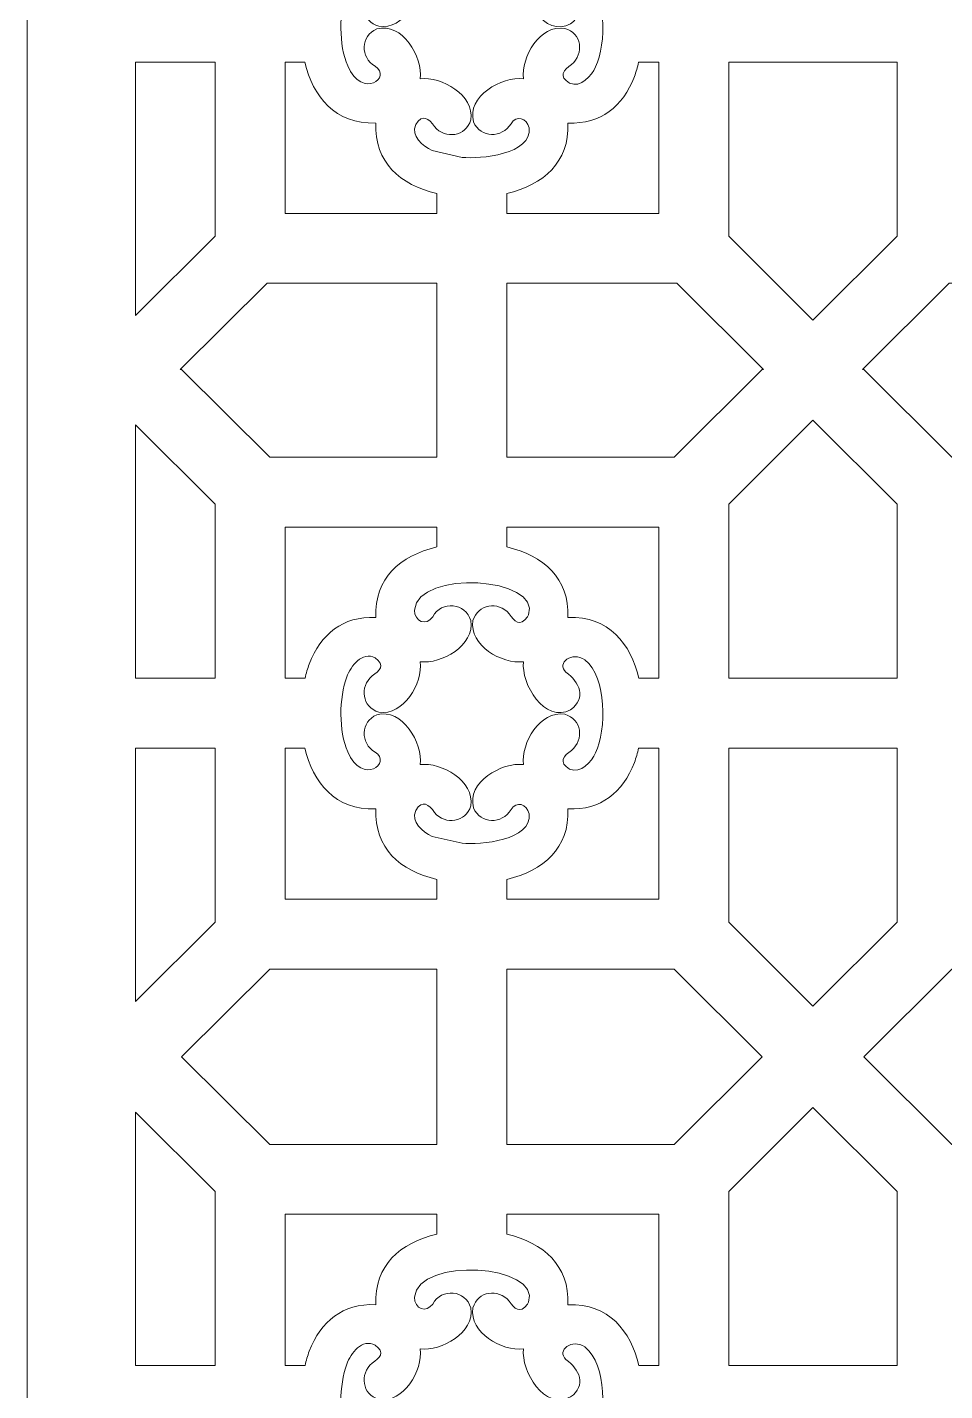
# Model space of a CAD drawing. Header units: centimetres. Extents: x 10.4 to 27.5, y -2.2 to 9.5.
# Drawn here: x 10.447 to 12.87, y 0.943 to 4.547 of the extents above; entities that cross this region are included whole.
import ezdxf

# ---------------------------------------------------------------- set-up
doc = ezdxf.new("R2010")
doc.units = ezdxf.units.CM
doc.header["$MEASUREMENT"] = 0
doc.layers.add('layer 1', color=7, linetype='Continuous')

msp = doc.modelspace()

# ---------------------------------------------------------------- linework, layer by layer
at = {"layer": 'layer 1', "color": 7, "lineweight": 9}
for points, knots in [([(10.44674, 9.5), (10.44674, 9.5), (16.39673, 9.5), (16.39673, 9.5), (16.39673, 9.5), (16.39673, 9.5), (16.39673, -2.11668), (16.39673, -2.11668), (16.39673, -2.11668), (16.39673, -2.11668), (10.44674, -2.11668), (10.44674, -2.11668), (10.44674, -2.11668), (10.44674, -2.11668), (10.44674, 9.5), (10.44674, 9.5)], [0, 0, 0, 0, 0.2, 0.2, 0.2, 0.2, 0.4, 0.4, 0.4, 0.4, 0.6, 0.6, 0.6, 0.6, 1, 1, 1, 1]), ([(11.29047, 4.6427), (11.29047, 4.6427), (11.29047, 4.6427), (11.29047, 4.6427), (11.29047, 4.6427), (11.27004, 4.58719), (11.26896, 4.49936), (11.29298, 4.44483), (11.29298, 4.44483), (11.33269, 4.35471), (11.41101, 4.41595), (11.36538, 4.44366), (11.36538, 4.44366), (11.32629, 4.46739), (11.32592, 4.52434), (11.37013, 4.5424), (11.37013, 4.5424), (11.43763, 4.5615), (11.4917, 4.46723), (11.48459, 4.41087), (11.48459, 4.41087), (11.54026, 4.4179), (11.62915, 4.36713), (11.61809, 4.30224), (11.61809, 4.30224), (11.60548, 4.25801), (11.55132, 4.24999), (11.52216, 4.28449), (11.52216, 4.28449), (11.50812, 4.30512), (11.49044, 4.31973), (11.47279, 4.28965), (11.47279, 4.28965), (11.45879, 4.25937), (11.49237, 4.23268), (11.51571, 4.22122), (11.51571, 4.22122), (11.51571, 4.22122), (11.59561, 4.20299), (11.59561, 4.20299), (11.59561, 4.20299), (11.64252, 4.19811), (11.78081, 4.21079), (11.77221, 4.28079), (11.77221, 4.28079), (11.76611, 4.30698), (11.73889, 4.31569), (11.72446, 4.29203), (11.72446, 4.29203), (11.70061, 4.25287), (11.64339, 4.25296), (11.62543, 4.2968), (11.62543, 4.2968), (11.60625, 4.36394), (11.70091, 4.41818), (11.75735, 4.41087), (11.75735, 4.41087), (11.75029, 4.46764), (11.80129, 4.55497), (11.86632, 4.54394), (11.86632, 4.54394), (11.91068, 4.53139), (11.91874, 4.47738), (11.88413, 4.44835), (11.88413, 4.44835), (11.86344, 4.43433), (11.84881, 4.41672), (11.87896, 4.39911), (11.87896, 4.39911), (11.90901, 4.38531), (11.93688, 4.41895), (11.94761, 4.44192), (11.94761, 4.44192), (11.97632, 4.50341), (11.97827, 4.64003), (11.91925, 4.68815), (11.91925, 4.68815), (11.88593, 4.71075), (11.84358, 4.68), (11.86941, 4.65487), (11.86941, 4.65487), (11.90543, 4.6304), (11.92415, 4.58584), (11.88186, 4.55605), (11.88186, 4.55605), (11.81318, 4.5185), (11.75025, 4.62507), (11.75735, 4.68279), (11.75735, 4.68279), (11.7004, 4.67583), (11.61282, 4.72649), (11.62385, 4.79141), (11.62385, 4.79141), (11.63648, 4.83565), (11.69064, 4.84369), (11.71977, 4.80917), (11.71977, 4.80917), (11.73312, 4.78955), (11.74804, 4.77437), (11.76757, 4.80133), (11.76757, 4.80133), (11.76757, 4.80133), (11.77047, 4.80685), (11.77047, 4.80685), (11.77047, 4.80685), (11.80464, 4.90596), (11.47934, 4.928), (11.46928, 4.81942), (11.46928, 4.81942), (11.46975, 4.78893), (11.50001, 4.77606), (11.51747, 4.80163), (11.51747, 4.80163), (11.54072, 4.84486), (11.60471, 4.83833), (11.61809, 4.79142), (11.61809, 4.79142), (11.62917, 4.72637), (11.54061, 4.6759), (11.48459, 4.68279), (11.48459, 4.68279), (11.49183, 4.62608), (11.44056, 4.53873), (11.37562, 4.54972), (11.37562, 4.54972), (11.33126, 4.5623), (11.32317, 4.61629), (11.35782, 4.64532), (11.35782, 4.64532), (11.37747, 4.65865), (11.39273, 4.6735), (11.36567, 4.69298), (11.36567, 4.69298), (11.33074, 4.71117), (11.30192, 4.67152), (11.29047, 4.6427)], [0, 0, 0, 0, 0.0285714, 0.0285714, 0.0285714, 0.0285714, 0.0571429, 0.0571429, 0.0571429, 0.0571429, 0.0857143, 0.0857143, 0.0857143, 0.0857143, 0.1142857, 0.1142857, 0.1142857, 0.1142857, 0.1428571, 0.1428571, 0.1428571, 0.1428571, 0.1714286, 0.1714286, 0.1714286, 0.1714286, 0.2, 0.2, 0.2, 0.2, 0.2285714, 0.2285714, 0.2285714, 0.2285714, 0.2571429, 0.2571429, 0.2571429, 0.2571429, 0.2857143, 0.2857143, 0.2857143, 0.2857143, 0.3142857, 0.3142857, 0.3142857, 0.3142857, 0.3428571, 0.3428571, 0.3428571, 0.3428571, 0.3714286, 0.3714286, 0.3714286, 0.3714286, 0.4, 0.4, 0.4, 0.4, 0.4285714, 0.4285714, 0.4285714, 0.4285714, 0.4571429, 0.4571429, 0.4571429, 0.4571429, 0.4857143, 0.4857143, 0.4857143, 0.4857143, 0.5142857, 0.5142857, 0.5142857, 0.5142857, 0.5428571, 0.5428571, 0.5428571, 0.5428571, 0.5714286, 0.5714286, 0.5714286, 0.5714286, 0.6, 0.6, 0.6, 0.6, 0.6285714, 0.6285714, 0.6285714, 0.6285714, 0.6571429, 0.6571429, 0.6571429, 0.6571429, 0.6857143, 0.6857143, 0.6857143, 0.6857143, 0.7142857, 0.7142857, 0.7142857, 0.7142857, 0.7428571, 0.7428571, 0.7428571, 0.7428571, 0.7714286, 0.7714286, 0.7714286, 0.7714286, 0.8, 0.8, 0.8, 0.8, 0.8285714, 0.8285714, 0.8285714, 0.8285714, 0.8571429, 0.8571429, 0.8571429, 0.8571429, 0.8857143, 0.8857143, 0.8857143, 0.8857143, 0.9142857, 0.9142857, 0.9142857, 0.9142857, 0.9428571, 0.9428571, 0.9428571, 0.9428571, 1, 1, 1, 1]), ([(10.73234, 3.78475), (10.73234, 3.78475), (10.73234, 3.78475), (10.73234, 3.78475), (10.73234, 3.78475), (10.73234, 3.78475), (10.9426, 3.99436), (10.9426, 3.99436), (10.9426, 3.99436), (10.9426, 3.99436), (10.9426, 4.4546), (10.9426, 4.4546), (10.9426, 4.4546), (10.9426, 4.4546), (10.73234, 4.4546), (10.73234, 4.4546), (10.73234, 4.4546), (10.73234, 4.4546), (10.73234, 3.78475), (10.73234, 3.78475)], [0, 0, 0, 0, 0.1666667, 0.1666667, 0.1666667, 0.1666667, 0.3333333, 0.3333333, 0.3333333, 0.3333333, 0.5, 0.5, 0.5, 0.5, 0.6666667, 0.6666667, 0.6666667, 0.6666667, 1, 1, 1, 1]), ([(11.12761, 4.4546), (11.12761, 4.4546), (11.12761, 4.4546), (11.12761, 4.4546), (11.12761, 4.4546), (11.12761, 4.4546), (11.18006, 4.4546), (11.18006, 4.4546), (11.18006, 4.4546), (11.20152, 4.36386), (11.259, 4.28994), (11.36711, 4.29378), (11.36711, 4.29378), (11.3634, 4.18971), (11.43124, 4.13051), (11.52848, 4.10749), (11.52848, 4.10749), (11.52848, 4.10749), (11.52848, 4.05498), (11.52848, 4.05498), (11.52848, 4.05498), (11.52848, 4.05498), (11.12761, 4.05498), (11.12761, 4.05498), (11.12761, 4.05498), (11.12761, 4.05498), (11.12761, 4.4546), (11.12761, 4.4546)], [0, 0, 0, 0, 0.125, 0.125, 0.125, 0.125, 0.25, 0.25, 0.25, 0.25, 0.375, 0.375, 0.375, 0.375, 0.5, 0.5, 0.5, 0.5, 0.625, 0.625, 0.625, 0.625, 0.75, 0.75, 0.75, 0.75, 1, 1, 1, 1]), ([(12.06142, 4.4546), (12.06142, 4.4546), (12.06142, 4.4546), (12.06142, 4.4546), (12.06142, 4.4546), (12.06142, 4.4546), (12.11439, 4.4546), (12.11439, 4.4546), (12.11439, 4.4546), (12.11439, 4.4546), (12.11439, 4.05498), (12.11439, 4.05498), (12.11439, 4.05498), (12.11439, 4.05498), (11.7135, 4.05498), (11.7135, 4.05498), (11.7135, 4.05498), (11.7135, 4.05498), (11.7135, 4.10741), (11.7135, 4.10741), (11.7135, 4.10741), (11.81068, 4.13105), (11.87859, 4.18943), (11.87482, 4.29378), (11.87482, 4.29378), (11.96278, 4.29066), (12.01882, 4.33673), (12.0505, 4.41672), (12.0505, 4.41672), (12.05473, 4.42868), (12.05837, 4.44138), (12.06142, 4.4546)], [0, 0, 0, 0, 0.1111111, 0.1111111, 0.1111111, 0.1111111, 0.2222222, 0.2222222, 0.2222222, 0.2222222, 0.3333333, 0.3333333, 0.3333333, 0.3333333, 0.4444444, 0.4444444, 0.4444444, 0.4444444, 0.5555556, 0.5555556, 0.5555556, 0.5555556, 0.6666667, 0.6666667, 0.6666667, 0.6666667, 0.7777778, 0.7777778, 0.7777778, 0.7777778, 1, 1, 1, 1]), ([(12.29941, 4.4546), (12.29941, 4.4546), (12.29941, 4.4546), (12.29941, 4.4546), (12.29941, 4.4546), (12.29941, 4.4546), (12.74438, 4.4546), (12.74438, 4.4546), (12.74438, 4.4546), (12.74438, 4.4546), (12.74438, 3.99436), (12.74438, 3.99436), (12.74438, 3.99436), (12.74438, 3.99436), (12.52188, 3.77257), (12.52188, 3.77257), (12.52188, 3.77257), (12.52188, 3.77257), (12.29941, 3.99436), (12.29941, 3.99436), (12.29941, 3.99436), (12.29941, 3.99436), (12.29941, 4.4546), (12.29941, 4.4546)], [0, 0, 0, 0, 0.1428571, 0.1428571, 0.1428571, 0.1428571, 0.2857143, 0.2857143, 0.2857143, 0.2857143, 0.4285714, 0.4285714, 0.4285714, 0.4285714, 0.5714286, 0.5714286, 0.5714286, 0.5714286, 0.7142857, 0.7142857, 0.7142857, 0.7142857, 1, 1, 1, 1]), ([(10.85093, 3.64215), (10.85093, 3.64215), (10.85093, 3.64215), (10.85093, 3.64215), (10.85093, 3.64215), (10.85093, 3.64215), (10.85442, 3.64215), (10.85442, 3.64215), (10.85442, 3.64215), (10.85442, 3.64215), (11.08699, 3.4103), (11.08699, 3.4103), (11.08699, 3.4103), (11.08699, 3.4103), (11.52848, 3.4103), (11.52848, 3.4103), (11.52848, 3.4103), (11.52848, 3.4103), (11.52848, 3.64215), (11.52848, 3.64215), (11.52848, 3.64215), (11.52848, 3.64215), (11.52848, 3.87055), (11.52848, 3.87055), (11.52848, 3.87055), (11.52848, 3.87055), (11.08005, 3.87055), (11.08005, 3.87055), (11.08005, 3.87055), (11.08005, 3.87055), (10.85093, 3.64215), (10.85093, 3.64215)], [0, 0, 0, 0, 0.1111111, 0.1111111, 0.1111111, 0.1111111, 0.2222222, 0.2222222, 0.2222222, 0.2222222, 0.3333333, 0.3333333, 0.3333333, 0.3333333, 0.4444444, 0.4444444, 0.4444444, 0.4444444, 0.5555556, 0.5555556, 0.5555556, 0.5555556, 0.6666667, 0.6666667, 0.6666667, 0.6666667, 0.7777778, 0.7777778, 0.7777778, 0.7777778, 1, 1, 1, 1]), ([(12.3876, 3.64215), (12.3876, 3.64215), (12.3876, 3.64215), (12.3876, 3.64215), (12.3876, 3.64215), (12.3876, 3.64215), (12.39108, 3.64215), (12.39108, 3.64215), (12.39108, 3.64215), (12.39108, 3.64215), (12.16196, 3.87055), (12.16196, 3.87055), (12.16196, 3.87055), (12.16196, 3.87055), (11.7135, 3.87055), (11.7135, 3.87055), (11.7135, 3.87055), (11.7135, 3.87055), (11.7135, 3.64215), (11.7135, 3.64215), (11.7135, 3.64215), (11.7135, 3.64215), (11.7135, 3.4103), (11.7135, 3.4103), (11.7135, 3.4103), (11.7135, 3.4103), (12.15502, 3.4103), (12.15502, 3.4103), (12.15502, 3.4103), (12.15502, 3.4103), (12.3876, 3.64215), (12.3876, 3.64215)], [0, 0, 0, 0, 0.1111111, 0.1111111, 0.1111111, 0.1111111, 0.2222222, 0.2222222, 0.2222222, 0.2222222, 0.3333333, 0.3333333, 0.3333333, 0.3333333, 0.4444444, 0.4444444, 0.4444444, 0.4444444, 0.5555556, 0.5555556, 0.5555556, 0.5555556, 0.6666667, 0.6666667, 0.6666667, 0.6666667, 0.7777778, 0.7777778, 0.7777778, 0.7777778, 1, 1, 1, 1]), ([(12.65274, 3.64215), (12.65274, 3.64215), (12.65274, 3.64215), (12.65274, 3.64215), (12.65274, 3.64215), (12.65274, 3.64215), (12.6562, 3.64215), (12.6562, 3.64215), (12.6562, 3.64215), (12.6562, 3.64215), (12.88878, 3.4103), (12.88878, 3.4103), (12.88878, 3.4103), (12.88878, 3.4103), (13.33027, 3.4103), (13.33027, 3.4103), (13.33027, 3.4103), (13.33027, 3.4103), (13.33027, 3.64215), (13.33027, 3.64215), (13.33027, 3.64215), (13.33027, 3.64215), (13.33027, 3.87055), (13.33027, 3.87055), (13.33027, 3.87055), (13.33027, 3.87055), (12.88183, 3.87055), (12.88183, 3.87055), (12.88183, 3.87055), (12.88183, 3.87055), (12.65274, 3.64215), (12.65274, 3.64215)], [0, 0, 0, 0, 0.1111111, 0.1111111, 0.1111111, 0.1111111, 0.2222222, 0.2222222, 0.2222222, 0.2222222, 0.3333333, 0.3333333, 0.3333333, 0.3333333, 0.4444444, 0.4444444, 0.4444444, 0.4444444, 0.5555556, 0.5555556, 0.5555556, 0.5555556, 0.6666667, 0.6666667, 0.6666667, 0.6666667, 0.7777778, 0.7777778, 0.7777778, 0.7777778, 1, 1, 1, 1]), ([(10.73234, 2.82622), (10.73234, 2.82622), (10.73234, 2.82622), (10.73234, 2.82622), (10.73234, 2.82622), (10.73234, 2.82622), (10.9426, 2.82622), (10.9426, 2.82622), (10.9426, 2.82622), (10.9426, 2.82622), (10.9426, 3.28647), (10.9426, 3.28647), (10.9426, 3.28647), (10.9426, 3.28647), (10.73234, 3.49608), (10.73234, 3.49608), (10.73234, 3.49608), (10.73234, 3.49608), (10.73234, 2.82622), (10.73234, 2.82622)], [0, 0, 0, 0, 0.1666667, 0.1666667, 0.1666667, 0.1666667, 0.3333333, 0.3333333, 0.3333333, 0.3333333, 0.5, 0.5, 0.5, 0.5, 0.6666667, 0.6666667, 0.6666667, 0.6666667, 1, 1, 1, 1]), ([(12.74438, 2.82622), (12.74438, 2.82622), (12.74438, 2.82622), (12.74438, 2.82622), (12.74438, 2.82622), (12.74438, 2.82622), (12.29941, 2.82622), (12.29941, 2.82622), (12.29941, 2.82622), (12.29941, 2.82622), (12.29941, 3.28647), (12.29941, 3.28647), (12.29941, 3.28647), (12.29941, 3.28647), (12.52188, 3.50827), (12.52188, 3.50827), (12.52188, 3.50827), (12.52188, 3.50827), (12.74438, 3.28647), (12.74438, 3.28647), (12.74438, 3.28647), (12.74438, 3.28647), (12.74438, 2.82622), (12.74438, 2.82622)], [0, 0, 0, 0, 0.1428571, 0.1428571, 0.1428571, 0.1428571, 0.2857143, 0.2857143, 0.2857143, 0.2857143, 0.4285714, 0.4285714, 0.4285714, 0.4285714, 0.5714286, 0.5714286, 0.5714286, 0.5714286, 0.7142857, 0.7142857, 0.7142857, 0.7142857, 1, 1, 1, 1]), ([(11.18052, 2.82622), (11.18052, 2.82622), (11.18052, 2.82622), (11.18052, 2.82622), (11.18052, 2.82622), (11.18052, 2.82622), (11.12761, 2.82622), (11.12761, 2.82622), (11.12761, 2.82622), (11.12761, 2.82622), (11.12761, 3.22585), (11.12761, 3.22585), (11.12761, 3.22585), (11.12761, 3.22585), (11.52848, 3.22585), (11.52848, 3.22585), (11.52848, 3.22585), (11.52848, 3.22585), (11.52848, 3.17344), (11.52848, 3.17344), (11.52848, 3.17344), (11.4314, 3.14982), (11.3634, 3.09133), (11.36711, 2.98705), (11.36711, 2.98705), (11.27902, 2.99021), (11.22296, 2.94394), (11.19132, 2.86379), (11.19132, 2.86379), (11.18714, 2.85196), (11.18354, 2.83936), (11.18052, 2.82622)], [0, 0, 0, 0, 0.1111111, 0.1111111, 0.1111111, 0.1111111, 0.2222222, 0.2222222, 0.2222222, 0.2222222, 0.3333333, 0.3333333, 0.3333333, 0.3333333, 0.4444444, 0.4444444, 0.4444444, 0.4444444, 0.5555556, 0.5555556, 0.5555556, 0.5555556, 0.6666667, 0.6666667, 0.6666667, 0.6666667, 0.7777778, 0.7777778, 0.7777778, 0.7777778, 1, 1, 1, 1]), ([(12.11439, 2.82622), (12.11439, 2.82622), (12.11439, 2.82622), (12.11439, 2.82622), (12.11439, 2.82622), (12.11439, 2.82622), (12.06195, 2.82622), (12.06195, 2.82622), (12.06195, 2.82622), (12.04049, 2.91705), (11.98289, 2.99093), (11.87482, 2.98705), (11.87482, 2.98705), (11.87857, 3.09108), (11.81072, 3.15032), (11.7135, 3.17333), (11.7135, 3.17333), (11.7135, 3.17333), (11.7135, 3.22585), (11.7135, 3.22585), (11.7135, 3.22585), (11.7135, 3.22585), (12.11439, 3.22585), (12.11439, 3.22585), (12.11439, 3.22585), (12.11439, 3.22585), (12.11439, 2.82622), (12.11439, 2.82622)], [0, 0, 0, 0, 0.125, 0.125, 0.125, 0.125, 0.25, 0.25, 0.25, 0.25, 0.375, 0.375, 0.375, 0.375, 0.5, 0.5, 0.5, 0.5, 0.625, 0.625, 0.625, 0.625, 0.75, 0.75, 0.75, 0.75, 1, 1, 1, 1]), ([(11.29047, 2.82987), (11.29047, 2.82987), (11.29047, 2.82987), (11.29047, 2.82987), (11.29047, 2.82987), (11.27004, 2.77436), (11.26896, 2.68653), (11.29298, 2.632), (11.29298, 2.632), (11.33269, 2.54188), (11.41101, 2.60312), (11.36538, 2.63084), (11.36538, 2.63084), (11.32629, 2.65456), (11.32592, 2.71151), (11.37013, 2.72957), (11.37013, 2.72957), (11.43763, 2.74868), (11.4917, 2.6544), (11.48459, 2.59804), (11.48459, 2.59804), (11.54026, 2.60507), (11.62915, 2.5543), (11.61809, 2.48942), (11.61809, 2.48942), (11.60548, 2.4452), (11.55132, 2.43716), (11.52216, 2.47165), (11.52216, 2.47165), (11.50812, 2.49229), (11.49044, 2.5069), (11.47279, 2.47682), (11.47279, 2.47682), (11.45879, 2.44654), (11.49237, 2.41986), (11.51571, 2.40839), (11.51571, 2.40839), (11.51571, 2.40839), (11.59561, 2.39018), (11.59561, 2.39018), (11.59561, 2.39018), (11.64252, 2.38528), (11.78081, 2.39796), (11.77221, 2.46796), (11.77221, 2.46796), (11.76611, 2.49415), (11.73889, 2.50286), (11.72446, 2.4792), (11.72446, 2.4792), (11.70061, 2.44004), (11.64339, 2.44013), (11.62543, 2.48397), (11.62543, 2.48397), (11.60625, 2.55111), (11.70091, 2.60535), (11.75735, 2.59804), (11.75735, 2.59804), (11.75029, 2.65481), (11.80129, 2.74215), (11.86632, 2.73113), (11.86632, 2.73113), (11.91068, 2.71856), (11.91874, 2.66456), (11.88413, 2.6355), (11.88413, 2.6355), (11.86344, 2.6215), (11.84881, 2.6039), (11.87896, 2.58628), (11.87896, 2.58628), (11.90901, 2.5725), (11.93688, 2.60612), (11.94761, 2.62907), (11.94761, 2.62907), (11.97632, 2.69058), (11.97827, 2.82721), (11.91925, 2.87531), (11.91925, 2.87531), (11.88593, 2.89793), (11.84358, 2.86718), (11.86941, 2.84205), (11.86941, 2.84205), (11.90543, 2.81758), (11.92415, 2.77301), (11.88186, 2.74323), (11.88186, 2.74323), (11.81318, 2.70567), (11.75025, 2.81224), (11.75735, 2.86997), (11.75735, 2.86997), (11.7004, 2.863), (11.61282, 2.91368), (11.62385, 2.97859), (11.62385, 2.97859), (11.63648, 3.02282), (11.69064, 3.03086), (11.71977, 2.99634), (11.71977, 2.99634), (11.73312, 2.97674), (11.74804, 2.96155), (11.76757, 2.9885), (11.76757, 2.9885), (11.76757, 2.9885), (11.77047, 2.99403), (11.77047, 2.99403), (11.77047, 2.99403), (11.80464, 3.09313), (11.47934, 3.11517), (11.46928, 3.0066), (11.46928, 3.0066), (11.46975, 2.9761), (11.50001, 2.96323), (11.51747, 2.98881), (11.51747, 2.98881), (11.54072, 3.03203), (11.60471, 3.02551), (11.61809, 2.97859), (11.61809, 2.97859), (11.62917, 2.91354), (11.54061, 2.86307), (11.48459, 2.86997), (11.48459, 2.86997), (11.49183, 2.81325), (11.44056, 2.7259), (11.37562, 2.73688), (11.37562, 2.73688), (11.33126, 2.74948), (11.32317, 2.80346), (11.35782, 2.83251), (11.35782, 2.83251), (11.37747, 2.84582), (11.39273, 2.86068), (11.36567, 2.88015), (11.36567, 2.88015), (11.33074, 2.89834), (11.30192, 2.85869), (11.29047, 2.82987)], [0, 0, 0, 0, 0.0285714, 0.0285714, 0.0285714, 0.0285714, 0.0571429, 0.0571429, 0.0571429, 0.0571429, 0.0857143, 0.0857143, 0.0857143, 0.0857143, 0.1142857, 0.1142857, 0.1142857, 0.1142857, 0.1428571, 0.1428571, 0.1428571, 0.1428571, 0.1714286, 0.1714286, 0.1714286, 0.1714286, 0.2, 0.2, 0.2, 0.2, 0.2285714, 0.2285714, 0.2285714, 0.2285714, 0.2571429, 0.2571429, 0.2571429, 0.2571429, 0.2857143, 0.2857143, 0.2857143, 0.2857143, 0.3142857, 0.3142857, 0.3142857, 0.3142857, 0.3428571, 0.3428571, 0.3428571, 0.3428571, 0.3714286, 0.3714286, 0.3714286, 0.3714286, 0.4, 0.4, 0.4, 0.4, 0.4285714, 0.4285714, 0.4285714, 0.4285714, 0.4571429, 0.4571429, 0.4571429, 0.4571429, 0.4857143, 0.4857143, 0.4857143, 0.4857143, 0.5142857, 0.5142857, 0.5142857, 0.5142857, 0.5428571, 0.5428571, 0.5428571, 0.5428571, 0.5714286, 0.5714286, 0.5714286, 0.5714286, 0.6, 0.6, 0.6, 0.6, 0.6285714, 0.6285714, 0.6285714, 0.6285714, 0.6571429, 0.6571429, 0.6571429, 0.6571429, 0.6857143, 0.6857143, 0.6857143, 0.6857143, 0.7142857, 0.7142857, 0.7142857, 0.7142857, 0.7428571, 0.7428571, 0.7428571, 0.7428571, 0.7714286, 0.7714286, 0.7714286, 0.7714286, 0.8, 0.8, 0.8, 0.8, 0.8285714, 0.8285714, 0.8285714, 0.8285714, 0.8571429, 0.8571429, 0.8571429, 0.8571429, 0.8857143, 0.8857143, 0.8857143, 0.8857143, 0.9142857, 0.9142857, 0.9142857, 0.9142857, 0.9428571, 0.9428571, 0.9428571, 0.9428571, 1, 1, 1, 1]), ([(10.73234, 1.97193), (10.73234, 1.97193), (10.73234, 1.97193), (10.73234, 1.97193), (10.73234, 1.97193), (10.73234, 1.97193), (10.9426, 2.18155), (10.9426, 2.18155), (10.9426, 2.18155), (10.9426, 2.18155), (10.9426, 2.64178), (10.9426, 2.64178), (10.9426, 2.64178), (10.9426, 2.64178), (10.73234, 2.64178), (10.73234, 2.64178), (10.73234, 2.64178), (10.73234, 2.64178), (10.73234, 1.97193), (10.73234, 1.97193)], [0, 0, 0, 0, 0.1666667, 0.1666667, 0.1666667, 0.1666667, 0.3333333, 0.3333333, 0.3333333, 0.3333333, 0.5, 0.5, 0.5, 0.5, 0.6666667, 0.6666667, 0.6666667, 0.6666667, 1, 1, 1, 1]), ([(11.12761, 2.64178), (11.12761, 2.64178), (11.12761, 2.64178), (11.12761, 2.64178), (11.12761, 2.64178), (11.12761, 2.64178), (11.18006, 2.64178), (11.18006, 2.64178), (11.18006, 2.64178), (11.20152, 2.55103), (11.259, 2.47711), (11.36711, 2.48095), (11.36711, 2.48095), (11.3634, 2.37688), (11.43124, 2.31769), (11.52848, 2.29467), (11.52848, 2.29467), (11.52848, 2.29467), (11.52848, 2.24216), (11.52848, 2.24216), (11.52848, 2.24216), (11.52848, 2.24216), (11.12761, 2.24216), (11.12761, 2.24216), (11.12761, 2.24216), (11.12761, 2.24216), (11.12761, 2.64178), (11.12761, 2.64178)], [0, 0, 0, 0, 0.125, 0.125, 0.125, 0.125, 0.25, 0.25, 0.25, 0.25, 0.375, 0.375, 0.375, 0.375, 0.5, 0.5, 0.5, 0.5, 0.625, 0.625, 0.625, 0.625, 0.75, 0.75, 0.75, 0.75, 1, 1, 1, 1]), ([(12.06142, 2.64178), (12.06142, 2.64178), (12.06142, 2.64178), (12.06142, 2.64178), (12.06142, 2.64178), (12.06142, 2.64178), (12.11439, 2.64178), (12.11439, 2.64178), (12.11439, 2.64178), (12.11439, 2.64178), (12.11439, 2.24216), (12.11439, 2.24216), (12.11439, 2.24216), (12.11439, 2.24216), (11.7135, 2.24216), (11.7135, 2.24216), (11.7135, 2.24216), (11.7135, 2.24216), (11.7135, 2.29458), (11.7135, 2.29458), (11.7135, 2.29458), (11.81068, 2.31824), (11.87859, 2.3766), (11.87482, 2.48095), (11.87482, 2.48095), (11.96278, 2.47783), (12.01882, 2.52391), (12.0505, 2.6039), (12.0505, 2.6039), (12.05473, 2.61583), (12.05837, 2.62855), (12.06142, 2.64178)], [0, 0, 0, 0, 0.1111111, 0.1111111, 0.1111111, 0.1111111, 0.2222222, 0.2222222, 0.2222222, 0.2222222, 0.3333333, 0.3333333, 0.3333333, 0.3333333, 0.4444444, 0.4444444, 0.4444444, 0.4444444, 0.5555556, 0.5555556, 0.5555556, 0.5555556, 0.6666667, 0.6666667, 0.6666667, 0.6666667, 0.7777778, 0.7777778, 0.7777778, 0.7777778, 1, 1, 1, 1]), ([(12.29941, 2.64178), (12.29941, 2.64178), (12.29941, 2.64178), (12.29941, 2.64178), (12.29941, 2.64178), (12.29941, 2.64178), (12.74438, 2.64178), (12.74438, 2.64178), (12.74438, 2.64178), (12.74438, 2.64178), (12.74438, 2.18155), (12.74438, 2.18155), (12.74438, 2.18155), (12.74438, 2.18155), (12.52188, 1.95974), (12.52188, 1.95974), (12.52188, 1.95974), (12.52188, 1.95974), (12.29941, 2.18155), (12.29941, 2.18155), (12.29941, 2.18155), (12.29941, 2.18155), (12.29941, 2.64178), (12.29941, 2.64178)], [0, 0, 0, 0, 0.1428571, 0.1428571, 0.1428571, 0.1428571, 0.2857143, 0.2857143, 0.2857143, 0.2857143, 0.4285714, 0.4285714, 0.4285714, 0.4285714, 0.5714286, 0.5714286, 0.5714286, 0.5714286, 0.7142857, 0.7142857, 0.7142857, 0.7142857, 1, 1, 1, 1]), ([(11.52848, 1.59399), (11.52848, 1.59399), (11.52848, 1.59399), (11.52848, 1.59399), (11.52848, 1.59399), (11.52848, 1.59399), (11.52848, 2.0577), (11.52848, 2.0577), (11.52848, 2.0577), (11.52848, 2.0577), (11.08699, 2.0577), (11.08699, 2.0577), (11.08699, 2.0577), (11.08699, 2.0577), (10.85442, 1.82585), (10.85442, 1.82585), (10.85442, 1.82585), (10.85442, 1.82585), (11.08699, 1.59399), (11.08699, 1.59399), (11.08699, 1.59399), (11.08699, 1.59399), (11.52848, 1.59399), (11.52848, 1.59399)], [0, 0, 0, 0, 0.1428571, 0.1428571, 0.1428571, 0.1428571, 0.2857143, 0.2857143, 0.2857143, 0.2857143, 0.4285714, 0.4285714, 0.4285714, 0.4285714, 0.5714286, 0.5714286, 0.5714286, 0.5714286, 0.7142857, 0.7142857, 0.7142857, 0.7142857, 1, 1, 1, 1]), ([(11.7135, 2.0577), (11.7135, 2.0577), (11.7135, 2.0577), (11.7135, 2.0577), (11.7135, 2.0577), (11.7135, 2.0577), (11.7135, 1.59399), (11.7135, 1.59399), (11.7135, 1.59399), (11.7135, 1.59399), (12.15502, 1.59399), (12.15502, 1.59399), (12.15502, 1.59399), (12.15502, 1.59399), (12.3876, 1.82585), (12.3876, 1.82585), (12.3876, 1.82585), (12.3876, 1.82585), (12.15502, 2.0577), (12.15502, 2.0577), (12.15502, 2.0577), (12.15502, 2.0577), (11.7135, 2.0577), (11.7135, 2.0577)], [0, 0, 0, 0, 0.1428571, 0.1428571, 0.1428571, 0.1428571, 0.2857143, 0.2857143, 0.2857143, 0.2857143, 0.4285714, 0.4285714, 0.4285714, 0.4285714, 0.5714286, 0.5714286, 0.5714286, 0.5714286, 0.7142857, 0.7142857, 0.7142857, 0.7142857, 1, 1, 1, 1]), ([(13.33027, 1.59399), (13.33027, 1.59399), (13.33027, 1.59399), (13.33027, 1.59399), (13.33027, 1.59399), (13.33027, 1.59399), (13.33027, 2.0577), (13.33027, 2.0577), (13.33027, 2.0577), (13.33027, 2.0577), (12.88878, 2.0577), (12.88878, 2.0577), (12.88878, 2.0577), (12.88878, 2.0577), (12.6562, 1.82585), (12.6562, 1.82585), (12.6562, 1.82585), (12.6562, 1.82585), (12.88878, 1.59399), (12.88878, 1.59399), (12.88878, 1.59399), (12.88878, 1.59399), (13.33027, 1.59399), (13.33027, 1.59399)], [0, 0, 0, 0, 0.1428571, 0.1428571, 0.1428571, 0.1428571, 0.2857143, 0.2857143, 0.2857143, 0.2857143, 0.4285714, 0.4285714, 0.4285714, 0.4285714, 0.5714286, 0.5714286, 0.5714286, 0.5714286, 0.7142857, 0.7142857, 0.7142857, 0.7142857, 1, 1, 1, 1]), ([(10.73234, 1.00994), (10.73234, 1.00994), (10.73234, 1.00994), (10.73234, 1.00994), (10.73234, 1.00994), (10.73234, 1.00994), (10.9426, 1.00994), (10.9426, 1.00994), (10.9426, 1.00994), (10.9426, 1.00994), (10.9426, 1.47019), (10.9426, 1.47019), (10.9426, 1.47019), (10.9426, 1.47019), (10.73234, 1.67978), (10.73234, 1.67978), (10.73234, 1.67978), (10.73234, 1.67978), (10.73234, 1.00994), (10.73234, 1.00994)], [0, 0, 0, 0, 0.1666667, 0.1666667, 0.1666667, 0.1666667, 0.3333333, 0.3333333, 0.3333333, 0.3333333, 0.5, 0.5, 0.5, 0.5, 0.6666667, 0.6666667, 0.6666667, 0.6666667, 1, 1, 1, 1]), ([(12.74438, 1.00994), (12.74438, 1.00994), (12.74438, 1.00994), (12.74438, 1.00994), (12.74438, 1.00994), (12.74438, 1.00994), (12.29941, 1.00994), (12.29941, 1.00994), (12.29941, 1.00994), (12.29941, 1.00994), (12.29941, 1.47019), (12.29941, 1.47019), (12.29941, 1.47019), (12.29941, 1.47019), (12.52188, 1.69197), (12.52188, 1.69197), (12.52188, 1.69197), (12.52188, 1.69197), (12.74438, 1.47019), (12.74438, 1.47019), (12.74438, 1.47019), (12.74438, 1.47019), (12.74438, 1.00994), (12.74438, 1.00994)], [0, 0, 0, 0, 0.1428571, 0.1428571, 0.1428571, 0.1428571, 0.2857143, 0.2857143, 0.2857143, 0.2857143, 0.4285714, 0.4285714, 0.4285714, 0.4285714, 0.5714286, 0.5714286, 0.5714286, 0.5714286, 0.7142857, 0.7142857, 0.7142857, 0.7142857, 1, 1, 1, 1]), ([(11.18052, 1.00994), (11.18052, 1.00994), (11.18052, 1.00994), (11.18052, 1.00994), (11.18052, 1.00994), (11.18052, 1.00994), (11.12761, 1.00994), (11.12761, 1.00994), (11.12761, 1.00994), (11.12761, 1.00994), (11.12761, 1.40955), (11.12761, 1.40955), (11.12761, 1.40955), (11.12761, 1.40955), (11.52848, 1.40955), (11.52848, 1.40955), (11.52848, 1.40955), (11.52848, 1.40955), (11.52848, 1.35716), (11.52848, 1.35716), (11.52848, 1.35716), (11.4314, 1.33353), (11.3634, 1.27503), (11.36711, 1.17076), (11.36711, 1.17076), (11.27902, 1.17392), (11.22296, 1.12764), (11.19132, 1.0475), (11.19132, 1.0475), (11.18714, 1.03567), (11.18354, 1.02306), (11.18052, 1.00994)], [0, 0, 0, 0, 0.1111111, 0.1111111, 0.1111111, 0.1111111, 0.2222222, 0.2222222, 0.2222222, 0.2222222, 0.3333333, 0.3333333, 0.3333333, 0.3333333, 0.4444444, 0.4444444, 0.4444444, 0.4444444, 0.5555556, 0.5555556, 0.5555556, 0.5555556, 0.6666667, 0.6666667, 0.6666667, 0.6666667, 0.7777778, 0.7777778, 0.7777778, 0.7777778, 1, 1, 1, 1]), ([(12.11439, 1.00994), (12.11439, 1.00994), (12.11439, 1.00994), (12.11439, 1.00994), (12.11439, 1.00994), (12.11439, 1.00994), (12.06195, 1.00994), (12.06195, 1.00994), (12.06195, 1.00994), (12.04049, 1.10076), (11.98289, 1.17463), (11.87482, 1.17076), (11.87482, 1.17076), (11.87857, 1.27477), (11.81072, 1.33402), (11.7135, 1.35704), (11.7135, 1.35704), (11.7135, 1.35704), (11.7135, 1.40955), (11.7135, 1.40955), (11.7135, 1.40955), (11.7135, 1.40955), (12.11439, 1.40955), (12.11439, 1.40955), (12.11439, 1.40955), (12.11439, 1.40955), (12.11439, 1.00994), (12.11439, 1.00994)], [0, 0, 0, 0, 0.125, 0.125, 0.125, 0.125, 0.25, 0.25, 0.25, 0.25, 0.375, 0.375, 0.375, 0.375, 0.5, 0.5, 0.5, 0.5, 0.625, 0.625, 0.625, 0.625, 0.75, 0.75, 0.75, 0.75, 1, 1, 1, 1]), ([(11.29047, 1.01358), (11.29047, 1.01358), (11.29047, 1.01358), (11.29047, 1.01358), (11.29047, 1.01358), (11.27004, 0.95806), (11.26896, 0.87023), (11.29298, 0.81571), (11.29298, 0.81571), (11.33269, 0.7256), (11.41101, 0.78683), (11.36538, 0.81454), (11.36538, 0.81454), (11.32629, 0.83826), (11.32592, 0.89522), (11.37013, 0.91327), (11.37013, 0.91327), (11.43763, 0.93239), (11.4917, 0.83811), (11.48459, 0.78175), (11.48459, 0.78175), (11.54026, 0.78877), (11.62915, 0.738), (11.61809, 0.67312), (11.61809, 0.67312), (11.60548, 0.62889), (11.55132, 0.62086), (11.52216, 0.65536), (11.52216, 0.65536), (11.50812, 0.67598), (11.49044, 0.69061), (11.47279, 0.66053), (11.47279, 0.66053), (11.45879, 0.63026), (11.49237, 0.60356), (11.51571, 0.5921), (11.51571, 0.5921), (11.51571, 0.5921), (11.59561, 0.57388), (11.59561, 0.57388), (11.59561, 0.57388), (11.64252, 0.56899), (11.78081, 0.58166), (11.77221, 0.65167), (11.77221, 0.65167), (11.76611, 0.67786), (11.73889, 0.68657), (11.72446, 0.6629), (11.72446, 0.6629), (11.70061, 0.62375), (11.64339, 0.62384), (11.62543, 0.66767), (11.62543, 0.66767), (11.60625, 0.7348), (11.70091, 0.78905), (11.75735, 0.78175), (11.75735, 0.78175), (11.75029, 0.8385), (11.80129, 0.92586), (11.86632, 0.91483), (11.86632, 0.91483), (11.91068, 0.90226), (11.91874, 0.84827), (11.88413, 0.81922), (11.88413, 0.81922), (11.86344, 0.8052), (11.84881, 0.7876), (11.87896, 0.76998), (11.87896, 0.76998), (11.90901, 0.7562), (11.93688, 0.78984), (11.94761, 0.81278), (11.94761, 0.81278), (11.97632, 0.87429), (11.97827, 1.01091), (11.91925, 1.05902), (11.91925, 1.05902), (11.88593, 1.08163), (11.84358, 1.05088), (11.86941, 1.02575), (11.86941, 1.02575), (11.90543, 1.00127), (11.92415, 0.95671), (11.88186, 0.92693), (11.88186, 0.92693), (11.81318, 0.88937), (11.75025, 0.99595), (11.75735, 1.05367), (11.75735, 1.05367), (11.7004, 1.0467), (11.61282, 1.09738), (11.62385, 1.1623), (11.62385, 1.1623), (11.63648, 1.20651), (11.69064, 1.21457), (11.71977, 1.18005), (11.71977, 1.18005), (11.73312, 1.16044), (11.74804, 1.14525), (11.76757, 1.1722), (11.76757, 1.1722), (11.76757, 1.1722), (11.77047, 1.17774), (11.77047, 1.17774), (11.77047, 1.17774), (11.80464, 1.27684), (11.47934, 1.29888), (11.46928, 1.1903), (11.46928, 1.1903), (11.46975, 1.15981), (11.50001, 1.14693), (11.51747, 1.17251), (11.51747, 1.17251), (11.54072, 1.21572), (11.60471, 1.20921), (11.61809, 1.1623), (11.61809, 1.1623), (11.62917, 1.09725), (11.54061, 1.04678), (11.48459, 1.05367), (11.48459, 1.05367), (11.49183, 0.99695), (11.44056, 0.90961), (11.37562, 0.9206), (11.37562, 0.9206), (11.33126, 0.93318), (11.32317, 0.98718), (11.35782, 1.01621), (11.35782, 1.01621), (11.37747, 1.02952), (11.39273, 1.04439), (11.36567, 1.06386), (11.36567, 1.06386), (11.33074, 1.08205), (11.30192, 1.04239), (11.29047, 1.01358)], [0, 0, 0, 0, 0.0285714, 0.0285714, 0.0285714, 0.0285714, 0.0571429, 0.0571429, 0.0571429, 0.0571429, 0.0857143, 0.0857143, 0.0857143, 0.0857143, 0.1142857, 0.1142857, 0.1142857, 0.1142857, 0.1428571, 0.1428571, 0.1428571, 0.1428571, 0.1714286, 0.1714286, 0.1714286, 0.1714286, 0.2, 0.2, 0.2, 0.2, 0.2285714, 0.2285714, 0.2285714, 0.2285714, 0.2571429, 0.2571429, 0.2571429, 0.2571429, 0.2857143, 0.2857143, 0.2857143, 0.2857143, 0.3142857, 0.3142857, 0.3142857, 0.3142857, 0.3428571, 0.3428571, 0.3428571, 0.3428571, 0.3714286, 0.3714286, 0.3714286, 0.3714286, 0.4, 0.4, 0.4, 0.4, 0.4285714, 0.4285714, 0.4285714, 0.4285714, 0.4571429, 0.4571429, 0.4571429, 0.4571429, 0.4857143, 0.4857143, 0.4857143, 0.4857143, 0.5142857, 0.5142857, 0.5142857, 0.5142857, 0.5428571, 0.5428571, 0.5428571, 0.5428571, 0.5714286, 0.5714286, 0.5714286, 0.5714286, 0.6, 0.6, 0.6, 0.6, 0.6285714, 0.6285714, 0.6285714, 0.6285714, 0.6571429, 0.6571429, 0.6571429, 0.6571429, 0.6857143, 0.6857143, 0.6857143, 0.6857143, 0.7142857, 0.7142857, 0.7142857, 0.7142857, 0.7428571, 0.7428571, 0.7428571, 0.7428571, 0.7714286, 0.7714286, 0.7714286, 0.7714286, 0.8, 0.8, 0.8, 0.8, 0.8285714, 0.8285714, 0.8285714, 0.8285714, 0.8571429, 0.8571429, 0.8571429, 0.8571429, 0.8857143, 0.8857143, 0.8857143, 0.8857143, 0.9142857, 0.9142857, 0.9142857, 0.9142857, 0.9428571, 0.9428571, 0.9428571, 0.9428571, 1, 1, 1, 1])]:
    msp.add_open_spline(points, degree=3, knots=knots, dxfattribs=at)

doc.saveas('drawing.dxf')
